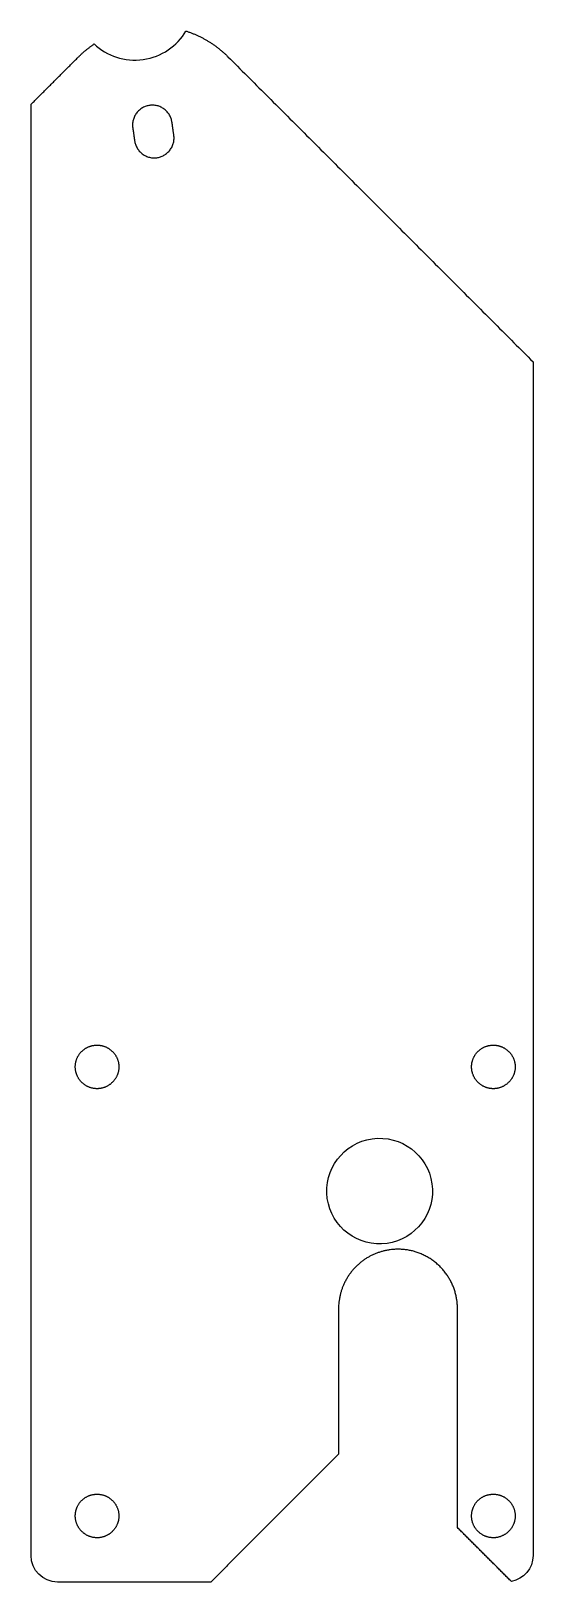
# Model space of a CAD drawing. Header units: millimetres. Extents: x -26 to 12, y -30 to 88.
import ezdxf

# ---------------------------------------------------------------- set-up
doc = ezdxf.new("R2010")
doc.units = ezdxf.units.MM
doc.header["$MEASUREMENT"] = 0
doc.layers.add('Make2D$visible$lines', color=7, linetype='Continuous', true_color=0x000000)

msp = doc.modelspace()

# ---------------------------------------------------------------- linework, layer by layer
at = {"layer": 'Make2D$visible$lines'}
for points, knots in [([(-21.61, 86.85), (-20.65, 85.95), (-19.31, 85.47), (-17.9, 85.67), (-16.49, 85.87), (-15.33, 86.7), (-14.66, 87.83)], [-187.605277, -187.605277, -187.605277, -187.605277, -183.437087, -183.437087, -183.437087, -179.268896, -179.268896, -179.268896, -179.268896]), ([(-0.56, 3.96), (-2.74, 3.65), (-4.27, 1.63), (-3.96, -0.56), (-3.65, -2.74), (-1.63, -4.27), (0.56, -3.96), (2.74, -3.65), (4.27, -1.63), (3.96, 0.56), (3.65, 2.74), (1.63, 4.27), (-0.56, 3.96)], [-42.639342, -42.639342, -42.639342, -42.639342, -35.689448, -35.689448, -35.689448, -28.739553, -28.739553, -28.739553, -19.472876, -19.472876, -19.472876, -14.839538, -14.839538, -14.839538, -14.839538])]:
    msp.add_open_spline(points, degree=3, knots=knots, dxfattribs=at)
for points, weights in [([(-14.66, 87.83), (-12.83, 87.24), (-11.48, 85.88)], [1, 0.97244352489, 1]), ([(-22.79, 85.88), (-22.25, 86.42), (-21.61, 86.85)], [1, 0.995474942083, 1])]:
    msp.add_rational_spline(points, weights, degree=2, dxfattribs=at)
for points, degree in [([(-26.39, 82.28), (-24.59, 84.08), (-22.79, 85.88)], 2), ([(-11.48, 85.88), (0.07, 74.34), (11.61, 62.79)], 2), ([(-26.39, -27.6), (-26.39, 27.34), (-26.39, 82.28)], 2), ([(-18.69, 80.51), (-18.62, 80.01), (-18.55, 79.52)], 2), ([(-15.58, 79.94), (-15.65, 80.43), (-15.72, 80.93)], 2), ([(11.61, 62.79), (11.61, 17.6), (11.61, -27.6)], 2), ([(-3.11, -8.9), (-3.11, -14.41), (-3.11, -19.91)], 2), ([(5.89, -25.48), (5.89, -17.19), (5.89, -8.9)], 2), ([(-3.11, -19.91), (-7.95, -24.76), (-12.79, -29.6)], 2), ([(9.97, -29.56), (7.93, -27.52), (5.89, -25.48)], 2), ([(-24.39, -29.6), (-25.49, -29.6), (-26.39, -28.7), (-26.39, -27.6)], 3), ([(11.61, -27.6), (11.61, -28.57), (10.9, -29.39), (9.97, -29.56)], 3), ([(-12.79, -29.6), (-18.59, -29.6), (-24.39, -29.6)], 2)]:
    msp.add_open_spline(points, degree=degree, dxfattribs=at)
for points, weights, degree, knots in [([(-15.72, 80.93), (-15.93, 82.41), (-17.41, 82.2), (-18.9, 81.99), (-18.69, 80.51)], [1, 0.707240170951, 1, 0.707240170951, 1], 2, [0, 0, 0, 2.356079, 2.356079, 4.712157, 4.712157, 4.712157]), ([(-18.55, 79.52), (-18.34, 78.03), (-16.86, 78.24), (-15.37, 78.45), (-15.58, 79.94)], [1, 0.707235533498, 1, 0.70728002946, 1], 2, [0, 0, 0, 2.356061, 2.356061, 4.71217, 4.71217, 4.71217]), ([(-21.39, 7.75), (-20.71, 7.75), (-20.23, 8.24), (-19.74, 8.72), (-19.74, 9.4), (-19.74, 10.09), (-20.23, 10.57), (-20.71, 11.05), (-21.39, 11.05), (-22.08, 11.05), (-22.56, 10.57), (-23.04, 10.09), (-23.04, 9.4), (-23.04, 8.72), (-22.56, 8.24), (-22.08, 7.75), (-21.39, 7.75)], [1, 0.923875054109, 1, 0.923875054109, 1, 0.923875054109, 1, 0.923875054109, 1, 0.923875054109, 1, 0.923875054109, 1, 0.923875054109, 1, 0.923875054109, 1], 2, [0, 0, 0, 1.295915, 1.295915, 2.591831, 2.591831, 3.887746, 3.887746, 5.183661, 5.183661, 6.479576, 6.479576, 7.775492, 7.775492, 9.071407, 9.071407, 10.367322, 10.367322, 10.367322]), ([(8.61, 7.75), (9.29, 7.75), (9.77, 8.24), (10.26, 8.72), (10.26, 9.4), (10.26, 10.09), (9.77, 10.57), (9.29, 11.05), (8.61, 11.05), (7.92, 11.05), (7.44, 10.57), (6.96, 10.09), (6.96, 9.4), (6.96, 8.72), (7.44, 8.24), (7.92, 7.75), (8.61, 7.75)], [1, 0.923875054109, 1, 0.923875054109, 1, 0.923875054109, 1, 0.923875054109, 1, 0.923875054109, 1, 0.923875054109, 1, 0.923875054109, 1, 0.923875054109, 1], 2, [0, 0, 0, 1.295915, 1.295915, 2.591831, 2.591831, 3.887746, 3.887746, 5.183661, 5.183661, 6.479576, 6.479576, 7.775492, 7.775492, 9.071407, 9.071407, 10.367322, 10.367322, 10.367322]), ([(5.89, -8.9), (5.89, -8.69), (5.88, -8.48), (5.85, -8.28), (5.5, -5.82), (3.23, -4.1), (0.77, -4.45), (-1.48, -4.76), (-3.11, -6.69), (-3.11, -8.9)], [1, 0.998405356913, 0.998405356913, 1, 1, 1, 1, 1, 1, 1], 3, [0, 0, 0, 0, 0.628245, 0.628245, 0.628245, 5.779164, 5.779164, 5.779164, 10.93008, 10.93008, 10.93008, 10.93008]), ([(-21.39, -26.25), (-20.71, -26.25), (-20.23, -25.76), (-19.74, -25.28), (-19.74, -24.6), (-19.74, -23.91), (-20.23, -23.43), (-20.71, -22.95), (-21.39, -22.95), (-22.08, -22.95), (-22.56, -23.43), (-23.04, -23.91), (-23.04, -24.6), (-23.04, -25.28), (-22.56, -25.76), (-22.08, -26.25), (-21.39, -26.25)], [1, 0.923875054109, 1, 0.923875054109, 1, 0.923875054109, 1, 0.923875054109, 1, 0.923875054109, 1, 0.923875054109, 1, 0.923875054109, 1, 0.923875054109, 1], 2, [0, 0, 0, 1.295915, 1.295915, 2.591831, 2.591831, 3.887746, 3.887746, 5.183661, 5.183661, 6.479576, 6.479576, 7.775492, 7.775492, 9.071407, 9.071407, 10.367322, 10.367322, 10.367322]), ([(8.61, -26.25), (9.29, -26.25), (9.77, -25.76), (10.26, -25.28), (10.26, -24.6), (10.26, -23.91), (9.77, -23.43), (9.29, -22.95), (8.61, -22.95), (7.92, -22.95), (7.44, -23.43), (6.96, -23.91), (6.96, -24.6), (6.96, -25.28), (7.44, -25.76), (7.92, -26.25), (8.61, -26.25)], [1, 0.923875054109, 1, 0.923875054109, 1, 0.923875054109, 1, 0.923875054109, 1, 0.923875054109, 1, 0.923875054109, 1, 0.923875054109, 1, 0.923875054109, 1], 2, [0, 0, 0, 1.295915, 1.295915, 2.591831, 2.591831, 3.887746, 3.887746, 5.183661, 5.183661, 6.479576, 6.479576, 7.775492, 7.775492, 9.071407, 9.071407, 10.367322, 10.367322, 10.367322])]:
    msp.add_rational_spline(points, weights, degree=degree, knots=knots, dxfattribs=at)

doc.saveas('drawing.dxf')
